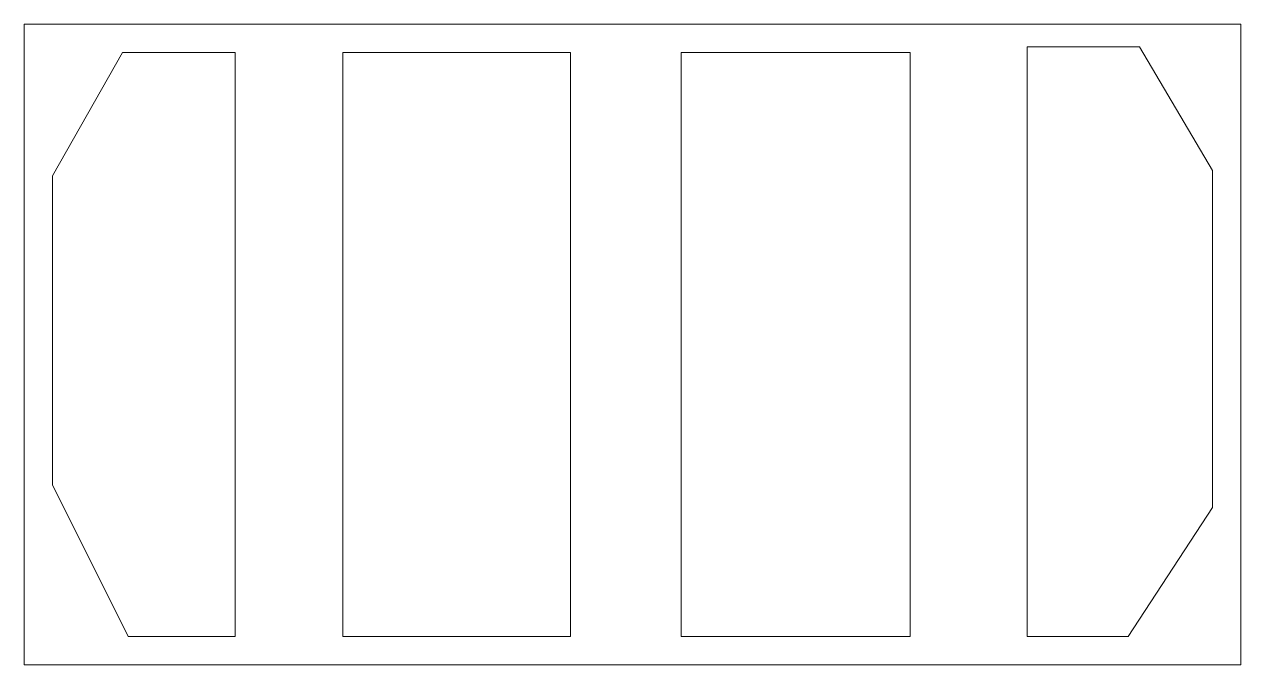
# Model space of a CAD drawing. Header units: millimetres. Extents: x 0 to 2165, y 0 to 1140.
import ezdxf

# ---------------------------------------------------------------- set-up
doc = ezdxf.new("R2010")
doc.units = ezdxf.units.MM
doc.layers.get('0').update_dxf_attribs({"linetype": 'CONTINUOUS', "lineweight": 0})

msp = doc.modelspace()

# ---------------------------------------------------------------- linework, layer by layer
for p, q in [((2165, 1140), (0, 1140)), ((0, 1140), (0, 0)), ((2165, 0), (2165, 1140)), ((175, 1090), (50, 870)), ((375, 1090), (175, 1090)), ((375, 50), (375, 1090)), ((972, 1090), (567, 1090)), ((567, 1090), (567, 50)), ((972, 50), (972, 1090)), ((1577, 1090), (1169, 1090)), ((1169, 1090), (1169, 50)), ((1577, 50), (1577, 1090)), ((1985, 1100), (1785, 1100)), ((1785, 1100), (1785, 50)), ((2115, 880), (1985, 1100)), ((50, 870), (50, 320)), ((2115, 280), (2115, 880)), ((50, 320), (185, 50)), ((50, 320), (50, 320)), ((1965, 50), (2115, 280)), ((185, 50), (375, 50)), ((567, 50), (972, 50)), ((567, 50), (567, 50)), ((1169, 50), (1577, 50)), ((1169, 50), (1169, 50)), ((1785, 50), (1965, 50)), ((0, 0), (2165, 0)), ((0, 0), (0, 0))]:
    msp.add_line(p, q)
msp.add_point((0, 0))

doc.saveas('drawing.dxf')
